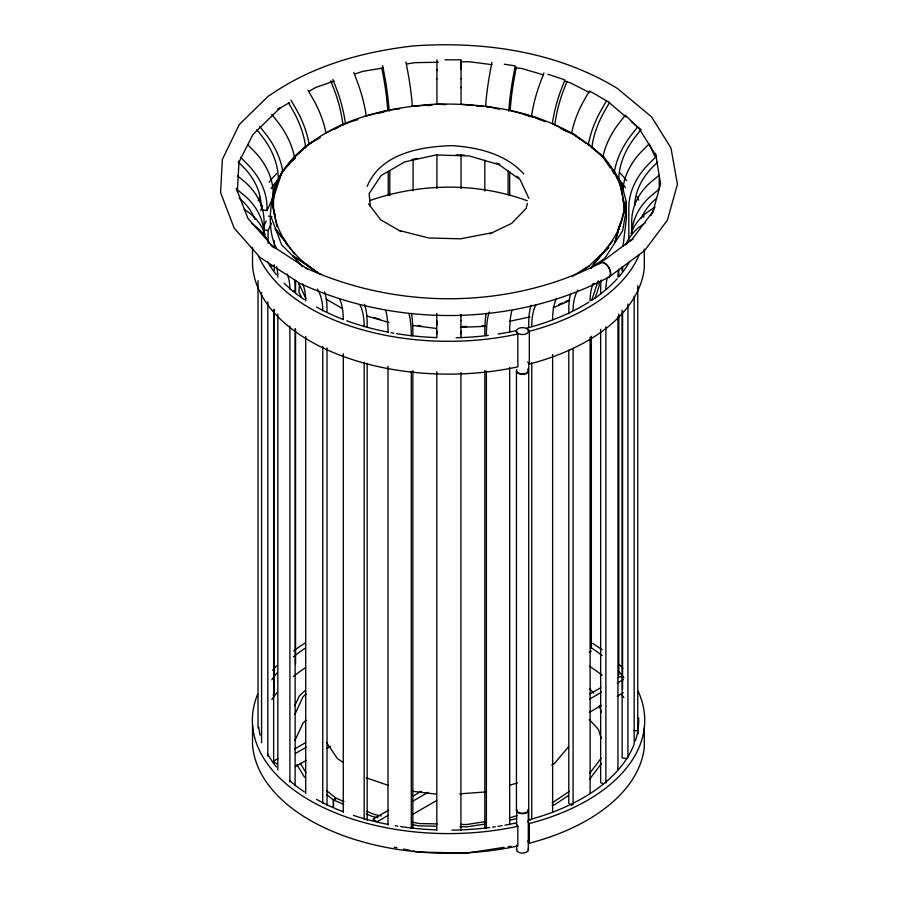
<?xml version="1.0" encoding="UTF-8"?>
<svg xmlns="http://www.w3.org/2000/svg" width="898" height="898" viewBox="0 0 898 898"><rect width="100%" height="100%" fill="white"/><g stroke="black" fill="none" stroke-linecap="round" stroke-linejoin="round"><path stroke-width="1.35" d="M436.81 334.191L436.81 320.709M436.933 78.8L436.933 69.415M460.932 334.191L460.932 320.406M460.932 316.399L460.932 314.39M461.044 87.768L461.044 78.564M461.044 69.415L461.044 59.818L444.97 59.818M320.272 137.484C299.988 147.912 283.128 165.894 274.451 187.031C270.152 207.09 267.032 229.63 276.528 248.634M237.364 191.6L239.036 160.91M588.661 144.466L604.309 157.7L615.478 172.955L621.955 185.022L626.265 201.556L625.569 214.117L622.64 230.764L604.926 258.197L590.615 268.21C604.141 251.114 620.282 235.063 623.661 212.478C625.345 191.566 616.522 171.911 602.625 156.667C558.848 114.517 494.798 102.776 436.024 104.146C380.539 107.547 318.7 122.734 284.06 169.823C257.872 209.571 284.127 253.629 320.99 274.485M299.461 283.667L298.922 291.85L301.257 296.856M623.01 246.164L626.456 218.315L626.265 201.556M491.947 62.299L490.162 71.761A70.336 14.862 -81.2 0 0 485.549 106.435M516.35 67.013L514.565 76.465A64.308 13.593 -81.2 0 0 510.255 109.298M526.385 207.27L527.429 203.464M652.61 212.927L660.569 183.922L655.562 153.356M618.004 229.686L620.181 223.512M623.661 212.478L614.827 242.617L619.575 226.509M273.441 198.02L282.275 171.002L277.527 183.551M591.816 300.089L598.079 280.973M595.161 298.102L599.336 285.362L598.539 281.287M543.975 72.918L540.54 81.987A70.336 28.714 -71.6 0 0 531.436 116.83M566.997 81.235L563.551 90.294A64.308 26.255 -71.6 0 0 554.897 124.71M619.104 227.351L620.192 224.792M262.351 209.885L267.009 210.603L272.689 198.379M263.383 227.172L266.212 221.054M268.064 243.133L268.064 230.517L271.477 223.175M273.172 694.973L274.305 692.526L274.305 309.63M650.949 215.565L654.923 207L648.266 211.602A70.336 55.474 24.9 0 0 631.081 233.48M294.802 705.66L299.382 695.827L305.578 690.135M294.881 714.337L303.064 696.747L306.083 693.974M294.881 740.592L303.064 723.002L306.083 720.23M238.542 163.021L252.832 134.621L280.041 108.052L277.605 109.489L289.583 102.563M606.532 100.8L601.66 109.23A70.336 40.612 -60 0 0 588.269 145.139M367.17 186.47C380.505 153.412 420.691 146.497 452.345 145.644C478.32 147.44 505.518 153.895 523.714 173.864M653.34 210.974L632.113 239.306L599.516 263.585A8.441 4.883 59.9 0 1 608.923 267.57A8.441 4.883 59.9 0 1 607.677 277.707M589.593 773.481L601.099 758.238M589.795 778.959L601.593 763.334M602.985 156.42A70.336 49.738 -45 0 1 619.373 122.779L625.345 115.168L637.4 127.224L631.44 134.835A70.336 49.738 -45 0 0 614.299 172.416M590.615 268.21L613.031 240.664M599.718 256.132L605.319 249.947M568.49 746.867L554.212 763.727L551.787 765.118M292.759 160.641L295.352 157.633M284.06 169.823L295.274 157.61M299 153.547L306.476 145.409L294.937 156.6M526.452 208.1L511.759 223.333L489.758 233.884M657.583 162.111L652.835 166.86A64.308 50.726 -24.9 0 0 634.662 205.429M577.695 273.598L589.088 265.988L602.165 253.449M606.779 249.543L608.799 247.635L601.739 254.224M592.051 285.07L594.229 283.398M609.865 276.438L644.697 250.486L667.382 220.223L677.44 184.225L670.941 147.923L651.589 116.897L617.162 88.285C556.333 51.343 483.45 41.016 413.383 45.921C363.017 51.691 313.043 65.464 270.927 94.559L268.491 95.985L239.407 124.373L222.356 159.395L220.56 192.52L234.142 228.081L260.072 257.468L299.898 283.386C395.838 327.478 513.488 326.76 607.497 277.808A8.441 4.872 60 0 0 608.732 267.683A8.441 4.872 60 0 0 599.348 263.686M645.348 222.749L642.025 225.05A70.336 55.474 24.9 0 0 625.726 244.671M552.169 802.902L569.31 791.396M568.344 795.561L554.796 804.664L552.225 805.596M572.307 276.483L589.088 265.988M632.944 239.227L630.564 240.675A70.336 49.738 45 0 0 625.311 244.582M335.268 128.796L342.194 124.777L347.436 123.239M333.551 806.887L333.551 799.983L336.391 798.333L344.013 801.577M308.755 91.495L315.95 87.342L334.101 81.146M308.003 144.499L318.622 138.382M335.122 128.863L342.194 124.777L324.784 133.578M277.763 758.72L272.913 761.526L277.179 763.985M294.735 748.932L305.646 742.624M295.363 753.489L306.274 747.192M295.363 766.611L306.274 760.314M326.883 748.416L330.52 746.317M333.326 806.763L333.326 799.849L336.178 798.21L326.457 790.599M589.223 652.33L591.355 651.095M388.688 810.164L372.928 819.268L377.194 821.726L388.104 815.429M412.934 796.167L421.42 791.273M589.93 693.986L600.841 687.688M617.813 677.889L620.237 676.486L622.37 677.721M412.35 801.431L428.11 792.339M589.346 699.25L601.469 692.246M617.229 683.154L623.291 679.651M412.35 814.565L436.596 800.567M589.346 712.372L601.469 705.379M617.229 696.276L623.291 692.773M601.525 262.429C510.76 309.541 398.106 310.259 305.477 267.795L307.52 268.985L272.161 245.828L247.893 218.337L236.241 188.21M558.679 304.534L562.462 302.895M564.988 301.807L568.771 300.168M553.078 307.812L569.59 300.673M369.549 200.681C419.748 183.001 477.242 182.26 527.351 200.804M517.293 815.575L509.357 817.887M516.305 818.65L509.604 820.222M354.845 74.063L362.624 71.402L383.188 67.956M381.336 112.542L385.231 111.24M292.512 291.367L295.128 290.492L295.128 287.472A70.336 49.738 -45 0 0 294.6 280.142M343.339 124.104L357.741 119.67M377.373 113.631L385.22 111.206M509.492 785.245L517.428 783.011M364.667 116.336L385.242 111.128M412.025 159.541L417.312 158.374M509.57 321.316L529.955 316.927M490.892 232.952L460.573 238.823L428.627 237.97L399.374 230.517M406.48 64.05L414.708 62.669L438.336 62.243M270.152 266.145L273.643 265.606M485.818 821.535L466.432 824.544L460.876 824.42M484.797 824.072L466.881 826.845L459.967 826.699M504.092 847.33L466.881 853.1L418.412 852.079L413.024 850.99M508.223 846.691L510.984 846.264M429.255 105.605L431.904 105.201M387.195 110.274L399.722 108.826M427.538 105.582L431.714 105.088M386.533 110.802L389.216 110.533M459.742 793.832L485.695 791.969M411.34 106.29L431.792 104.886M461.056 326.648L466.646 326.423M482.013 325.783L484.808 325.671M460.461 327.366L485.088 326.344M460.573 61.839L468.913 61.693L491.981 64.667M634.145 730.703L637.76 730.703L637.76 285.766M437.236 823.915L419.153 823.533L412.384 822.175M436.417 826.205L418.412 825.823L413.024 824.734M456.117 154.894L464.244 155.141M436.024 104.146L445.79 104.639M476.501 106.189L480.688 106.402M461.033 104.235L474.312 105.526M476.973 105.784L483.618 106.424M412.721 791.306L436.394 794.169M418.12 325.458L420.859 325.794M388.969 322.494L366.564 315.95M412.395 325.435L435.822 328.376M516.406 67.821L521.839 68.517L543.312 74.837M504.283 64.207L515.239 65.902L513.454 75.365A70.336 14.862 -81.2 0 0 508.751 111.262M268.48 216.16L271.982 216.71M263.406 229.798L268.064 230.517M626.782 758.608L622.123 757.89L622.123 310.158M528.237 115.853L533.603 116.875L539.99 119.726M381.257 815.9L374.488 814.542L366.867 811.298M378.002 817.674L372.614 816.585L366.305 813.914M394.166 847.184L396.86 847.734M403.595 849.093L410.33 850.44M485.863 106.2L499.501 109.253M525.42 115.045L533.603 116.875L509.716 110.353M486.267 106.682L488.995 107.333M564.786 81.157L570.151 82.728L589.874 92.775M495.954 163.043L499.894 164.199M373.624 317.398L380.123 319.452M547.892 74.231L564.864 79.877L561.418 88.947A70.336 28.714 -71.6 0 0 552.315 123.789M603.276 783.584L600.661 782.708L600.661 329.375M366.238 777.803L388.497 785.458M564.056 130.188L574.035 134.352L585.822 143.22M333.551 799.983L343.631 804.271M532.682 116.291L545.209 121.758M560.251 128.335L574.035 134.352L553.437 124.137M400.923 231.482L380.763 219.83L368.562 203.891M326.109 299.124L341.655 308.104M572.004 805.326L568.804 803.486L568.804 350.141M637.4 127.224L641.093 129.48L635.133 137.08A64.308 45.472 -45 0 0 618.812 179.656M308.441 265.584L292.793 255.908L281.613 244.84L270.837 216.238M317.634 272.42L292.793 255.908L302.413 266.639M343.103 762.458L337.356 758.552L326.49 742.478M244.177 209.301L247.5 211.602A70.336 55.474 -24.9 0 1 265.09 234.625M251.53 223.512L253.741 225.05A70.336 55.474 -24.9 0 1 269.546 243.571M306.689 264.495L314.536 270.32M516.754 176.221L518.999 177.815M572.688 133.578L580.321 139.403M598.854 153.547L604.309 157.7L591.176 147.25M326.939 794.842L333.326 799.849M237.555 175.974L243.459 180.79A70.336 57.438 0 0 1 264.057 221.402L264.057 232.784M236.567 189.096L243.459 194.72A70.336 57.438 0 0 1 263.99 232.829M608.518 102.091L626.13 117.054M631.305 121.466L638.568 127.617L656.674 156.656M308.822 266.313L313.806 270.646M247.657 144.735L253.359 150.437A70.336 55.474 24.9 0 1 273.261 194.125M240.462 157.24L247.118 163.885A70.336 55.474 24.9 0 1 267.009 207.573L267.009 210.603M238.251 161.977L242.999 166.725A64.308 50.726 24.9 0 1 261.195 206.675M530.235 820.289L528.72 818.785L528.72 362.646M589.919 688.99L593.69 693.121M589.189 719.365L598.405 729.423L601.334 738.369M284.565 240.338L275.136 228.586L294.465 253.82M644.315 249.038L644.315 268.188A196.179 113.26 0 0 1 529.326 364.083L529.326 331.261L526.845 328.084A190.152 109.781 0 0 0 588.875 302.132M527.676 361.961L529.326 364.083M271.757 114.293L277.718 121.903A70.336 49.738 45 0 1 294.634 158.183M259.702 126.349L265.662 133.959A70.336 49.738 45 0 1 282.791 171.552M256.862 129.694L261.969 136.215A64.308 45.472 45 0 1 278.279 178.781M527.676 821.434L529.326 823.545L529.326 843.233A196.179 113.26 0 0 0 644.315 747.338L644.315 727.649M527.676 841.123L529.326 843.233M283.768 238.879L287.506 244.481M602.625 156.667L610.359 168.016M611.908 170.283L614.232 173.684M616.544 177.086L621.955 185.022L612.537 169.711M252.518 247.489L252.518 265.258A196.179 113.26 0 0 0 517.843 366.833L517.843 334.011L515.71 330.756A190.152 109.781 0 0 1 498.087 334.034M252.518 724.731L252.518 744.42A196.179 113.26 0 0 0 517.843 845.983L517.843 826.295L515.71 823.039A190.152 109.781 0 0 1 504.957 825.172M300.314 763.322L305.982 772.707M296.912 764.658L304.557 777.298M285.014 241.147L287.686 245.749M307.98 90.238L312.852 98.668A70.336 40.612 60 0 1 325.727 131.849M290.93 100.082L295.801 108.512A70.336 40.612 60 0 1 309.193 144.421M288.617 103.034L292.782 110.252A64.308 37.132 60 0 1 305.713 148.002M528.832 198.379L520.178 179.735L499.142 164.738L469.351 155.971L435.968 154.961L404.762 161.887L381.134 175.525L369.145 193.541L370.279 205.934M298.922 283.645L305.904 298.675M276.663 230.157L277.673 232.56M353.756 72.412L357.202 81.482A70.336 28.714 71.6 0 1 366.305 116.325M332.877 79.383L336.323 88.442A70.336 28.714 71.6 0 1 345.416 123.295M330.745 80.73L334.191 89.789A64.308 26.255 71.6 0 1 342.991 125.473M599.235 705.727L601.334 712.114M275.024 215.744L274.451 213.118L274.732 215.756M276.999 226.79L271.533 199.502L273.969 212.231M405.963 62.041L407.748 71.503A70.336 14.862 81.2 0 1 412.373 106.177M382.671 65.644L384.456 75.106A70.336 14.862 81.2 0 1 389.171 111.004M381.818 68.102L383.345 76.207A64.308 13.593 81.2 0 1 387.655 109.028M620.091 183.697L622.235 195.607M622.707 198.245L625.569 214.117L623.122 197.818M634.19 296.205L634.19 743.948M631.732 234.064L631.732 221.469A70.336 57.438 0 0 1 652.33 180.857L659.211 175.245L659.211 189.164L652.33 194.787A70.336 57.438 0 0 0 631.878 231.639M628.825 239.889L628.825 207.707A70.336 55.474 -24.9 0 1 648.715 164.02L655.372 157.363L649.131 143.916L642.474 150.572A70.336 55.474 -24.9 0 0 622.64 191.745M627.949 304.063L627.949 757.396M622.572 267.009L622.572 271.207M622.572 311.786L622.572 689.563M622.123 266.773L622.123 270.971M618.812 269.198L618.812 276.191M618.812 313.974L618.812 674.959M617.947 316.264L617.947 769.597M605.881 326.917L605.881 783.056M600.661 294.398L600.661 287.405A70.336 49.738 45 0 1 601.189 280.075M591.355 336.29L591.355 648.3M590.121 337.165L590.121 793.304M573.07 348.413L573.07 804.541M568.804 313.772L568.804 308.171A70.336 40.612 60 0 1 570.499 294.286M552.629 354.508L552.629 812.039M531.739 362.859L531.739 818.998M528.72 327.669L528.72 323.471A70.336 28.714 71.6 0 1 531.055 305.219M528.293 850.518L528.293 809.334A6.028 3.48 0 0 1 522.468 813.711A6.028 3.48 0 0 1 516.642 809.334L516.642 824.712M516.642 845.085L516.642 850.518M509.682 171.675L509.682 195.461M509.682 367.507L509.682 824.734M508.122 170.844L508.122 194.63M486.39 371.11L486.39 828.338M484.83 160.237L484.83 191.027M484.83 335.291L484.83 332.26A70.336 14.862 81.2 0 1 486.222 313.267M484.83 370.548L484.83 827.776M461.044 60.84L461.044 78.8M461.044 87.207L461.044 104.415M461.044 154.815L461.044 188.4M460.932 315.31L460.932 320.709M460.932 331.137L460.932 337.682M460.932 372.479L460.932 830.392M436.933 59.818L436.933 70.437M436.933 78.564L436.933 104.415M436.933 154.815L436.933 188.4M436.81 313.38L436.81 325.345M436.81 331.137L436.81 337.682M436.81 371.761L436.81 830.392M413.08 159.979L413.08 190.769M412.856 335.515L412.856 332.485A70.336 14.862 -81.2 0 0 411.464 313.492M412.856 370.773L412.856 828.001M411.295 371.334L411.295 828.562M389.788 170.586L389.788 195.764M388.228 171.417L388.228 195.203M387.992 366.328L387.992 824.959M367.181 326.681L367.181 323.662A70.336 28.714 -71.6 0 0 364.509 304.355M367.181 363.342L367.181 820.57M364.173 362.152L364.173 819.38M343.283 353.79L343.283 812.421M327.029 311.325L327.029 308.306A70.336 40.612 -60 0 0 324.593 291.962M327.029 347.997L327.029 805.225M322.764 346.246L322.764 803.474M305.713 336.402L305.713 793.63M295.565 280.401L295.565 292.995M295.565 329.364L295.565 663.768M295.128 328.567L295.128 785.795M289.908 326.097L289.908 781.922M277.841 314.042L277.841 769.867M274.305 240.911L274.305 247.927M274.305 264.753L274.305 270.365M273.643 309.282L273.643 760.898M267.829 301.773L267.829 756.195M261.576 292.524L261.576 742.747M258.029 280.625L258.029 728.042M527.687 369.123A6.028 3.48 0 0 1 524.028 374.23A6.028 3.48 0 0 1 516.44 370.874L516.44 809.816A6.028 3.48 0 0 0 522.468 813.307A6.028 3.48 0 0 0 528.495 809.816M528.293 848.711A6.028 3.48 0 0 1 522.468 853.089A6.028 3.48 0 0 1 516.642 848.711M528.293 369.561A6.028 3.48 0 0 1 522.468 373.938A6.028 3.48 0 0 1 516.642 369.561M287.18 273.89A64.308 45.472 -45 0 1 289.897 289.212M276.629 266.639A64.308 45.472 -45 0 1 277.841 277.156M270.478 244.649A70.336 49.738 -45 0 1 273.239 247.41M339.489 298.753A64.308 26.255 -71.6 0 1 343.283 319.71M359.862 304.725A64.308 26.255 -71.6 0 1 364.173 326.67M385.77 310.798A64.308 13.593 -81.2 0 1 388.003 332.249M409.061 314.401A64.308 13.593 -81.2 0 1 411.295 335.852M302.693 283.847A64.308 37.132 -60 0 1 305.713 300.92M317.398 289.111A64.308 37.132 -60 0 1 322.764 310.764M239.194 198.2A64.308 52.511 0 0 1 255.054 219.539M486.39 335.627A64.308 13.593 81.2 0 1 489.399 311.988M509.682 332.024A64.308 13.593 81.2 0 1 511.916 310.573M641.172 218.517A64.308 52.511 0 0 1 656.595 198.267M605.881 289.145A64.308 45.472 45 0 1 607.43 277.392M617.947 277.089A64.308 45.472 45 0 1 618.419 270.388M573.07 310.629A64.308 37.132 60 0 1 577.762 290.11M590.121 300.785A64.308 37.132 60 0 1 593.14 283.712M531.739 326.49A64.308 26.255 71.6 0 1 536.05 304.534M552.629 319.52A64.308 26.255 71.6 0 1 556.423 298.563M591.883 147.497A64.308 37.132 -60 0 1 604.68 110.97L609.54 102.54L589.481 90.956L584.609 99.386A70.336 40.612 -60 0 0 571.734 132.567M271.836 699.486A190.152 109.781 0 0 1 276.999 692.661M293.545 676.43A190.152 109.781 0 0 1 304.95 668.056M589.346 666.237A190.152 109.781 0 0 1 602.109 675.274M621.281 694.12A190.152 109.781 0 0 1 623.863 697.522M638.04 730.927A190.152 109.781 0 0 1 638.377 733.644M638.658 718.018A190.152 109.781 0 0 1 635.369 740.794M633.921 744.779A190.152 109.781 0 0 1 528.249 819.997M502.218 825.644A190.152 109.781 0 0 1 498.087 826.317M495.303 826.744A190.152 109.781 0 0 1 492.519 827.137M489.713 827.507A190.152 109.781 0 0 1 451.93 830.1M436.574 829.898A190.152 109.781 0 0 1 400.643 826.575M397.87 826.138A190.152 109.781 0 0 1 395.109 825.689M388.262 824.443A190.152 109.781 0 0 1 353.453 815.395M342.811 811.579A190.152 109.781 0 0 1 316.59 799.366M304.366 791.901A190.152 109.781 0 0 1 289.459 780.463M276.427 766.993A190.152 109.781 0 0 1 267.424 753.736M260.184 735.316A190.152 109.781 0 0 1 258.781 727.257M271.836 679.797A190.152 109.781 0 0 1 276.999 672.972M293.545 656.741A190.152 109.781 0 0 1 304.95 648.367M590.57 647.335A190.152 109.781 0 0 1 602.109 655.585M618.509 671.098A190.152 109.781 0 0 1 623.863 677.822M638.152 691.269A196.179 113.26 0 0 1 529.326 823.545M517.843 826.295A196.179 113.26 0 0 1 319.082 805.427A196.179 113.26 0 0 1 257.614 694.334M272.678 670.144A196.179 113.26 0 0 1 276.573 665.822M293.657 650.826A196.179 113.26 0 0 1 305.545 642.8M592.545 643.406A196.179 113.26 0 0 1 602.042 649.793M619.452 664.722A196.179 113.26 0 0 1 622.909 668.415M639.039 255.111A196.179 113.26 0 0 1 529.326 331.261M517.843 334.011A196.179 113.26 0 0 1 258.512 256.154M258.096 200.871A196.179 113.26 0 0 1 259.724 197.336M269.086 182.305A196.179 113.26 0 0 1 276.573 173.538M619.452 172.438A196.179 113.26 0 0 1 626.602 180.498M637.019 196.617A196.179 113.26 0 0 1 638.691 200.164M643.316 214.499A196.179 113.26 0 0 1 643.832 217.271M629.588 261.61A190.152 109.781 0 0 1 618.947 276.775M617.139 278.818A190.152 109.781 0 0 1 591.176 300.65M488.31 335.403A190.152 109.781 0 0 1 456.094 337.738M436.574 337.614A190.152 109.781 0 0 1 396.489 333.629M393.739 333.169A190.152 109.781 0 0 1 390.989 332.675M388.262 332.159A190.152 109.781 0 0 1 346.763 320.777M342.811 319.295A190.152 109.781 0 0 1 316.59 307.082M304.366 299.618A190.152 109.781 0 0 1 284.094 283.151M276.427 274.709A190.152 109.781 0 0 1 267.424 261.453M260.768 210.761A190.152 109.781 0 0 1 262.474 205.462M271.05 188.67A190.152 109.781 0 0 1 276.999 180.689M618.509 178.814A190.152 109.781 0 0 1 625.491 187.839M518.202 333.54A6.028 3.48 0 0 0 528.293 331.979A6.028 3.48 0 0 0 520.907 327.714A6.028 3.48 0 0 0 518.202 333.54"/></g></svg>
